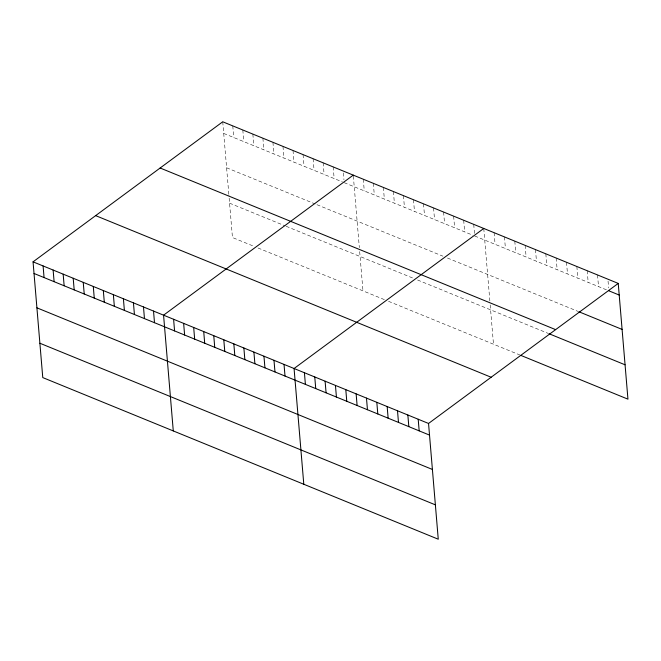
<?xml version="1.0" encoding="UTF-8"?>
<svg xmlns="http://www.w3.org/2000/svg" width="661" height="661" viewBox="0 0 661 661"><rect width="100%" height="100%" fill="white"/><g stroke="black" fill="none" stroke-linecap="round" stroke-linejoin="round"><path stroke-width="0.5" stroke-dasharray="3.31 2.48" d="M223.715 133.423L342.365 181.907M344.191 182.651L472.879 235.242M474.705 235.994L606.98 290.047M226.607 167.778L315.132 203.96M316.958 204.703L442.903 256.171M447.472 258.038L577.896 311.339M229.574 203.175L285.246 225.93M286.163 226.302L413.935 278.521M417.587 280.008L547.961 333.293M252.543 245.743L232.457 237.539L228.913 195.309M258.013 247.982L384.876 299.821M388.528 301.317L519.81 354.965M608.054 281.123L608.616 287.907M597.544 274.959L598.519 286.593M587.199 270.729L588.174 282.363M576.855 266.507L577.83 278.132M566.51 262.277L567.493 273.91M556.165 258.054L557.149 269.68M545.829 253.824L546.804 265.458M535.484 249.594L536.459 261.227M525.14 245.371L526.115 256.997M514.795 241.141L515.77 252.775M504.45 236.919L505.425 248.544M494.106 232.689L495.081 244.322M483.761 228.458L489.859 301.003M490.189 304.936L493.486 344.207M473.722 224.36L474.54 234.052M463.683 220.253L464.666 231.887M453.644 216.155L454.619 227.781M443.605 212.049L444.58 223.682M433.566 207.951L434.541 219.576M423.527 203.844L424.502 215.478M413.489 199.746L414.464 211.371M403.45 195.639L404.425 207.273M393.411 191.541L394.386 203.167M383.372 187.435L384.347 199.068M373.333 183.328L374.308 194.962M363.294 179.23L364.269 190.864M353.338 176.099L359.344 247.66M359.675 251.593L362.972 290.873M343.373 172.959L343.943 179.751M333.177 166.919L334.152 178.553M323.138 162.821L324.113 174.446M313.099 158.714L314.074 170.348M303.06 154.616L304.035 166.242M293.013 150.51L293.996 162.143M282.974 146.411L283.957 158.037M272.935 142.305L273.918 153.939M262.896 138.199L263.879 149.832M252.857 134.1L253.841 145.734M242.818 129.994L243.793 141.628M232.779 125.896L233.754 137.521M222.74 121.789L228.83 194.326"/><path stroke-width="0.99" d="M618.233 283.412L428.543 423.461L438.26 539.211L42.767 377.588L33.05 261.839L222.74 121.789L618.233 283.412L627.95 399.161L520.752 355.354M353.255 175.124L163.564 315.173L173.281 430.922M483.761 228.458L294.071 368.516L303.796 484.257M608.864 290.815L619.208 295.046M578.838 311.728L622.092 329.401M160.144 168.01L555.628 329.632M548.903 333.673L625.066 364.798M95.647 215.626L491.14 377.249M33.05 261.839L428.543 423.461M34.025 273.472L429.518 435.095M36.909 307.828L432.401 469.45M39.883 343.233L435.376 504.847M418.198 419.239L419.173 430.865M407.854 415.009L408.829 426.642M397.509 410.787L398.484 422.412M387.164 406.556L388.139 418.19M376.82 402.326L377.795 413.96M366.475 398.104L367.458 409.729M356.13 393.873L357.114 405.507M345.794 389.651L346.769 401.277M335.449 385.421L336.424 397.054M325.105 381.19L326.08 392.824M314.76 376.968L315.735 388.594M304.415 372.738L305.39 384.372M284.032 364.409L285.007 376.043M273.993 360.311L274.968 371.936M263.954 356.205L264.929 367.838M253.915 352.098L254.89 363.732M243.876 348L244.851 359.634M233.837 343.894L234.812 355.527M223.798 339.795L224.773 351.421M213.759 335.689L214.734 347.322M203.72 331.591L204.695 343.216M193.681 327.484L194.656 339.118M183.642 323.386L184.617 335.011M173.603 319.28L174.578 330.913M153.526 311.075L154.5 322.708M143.487 306.968L144.462 318.602M133.439 302.87L134.423 314.496M123.4 298.764L124.384 310.397M113.361 294.666L114.345 306.291M103.323 290.559L104.306 302.193M93.284 286.461L94.259 298.086M83.245 282.354L84.22 293.988M73.206 278.256L74.181 289.882M63.167 274.15L64.142 285.783M53.128 270.043L54.103 281.677M43.089 265.945L44.064 277.579"/></g></svg>
